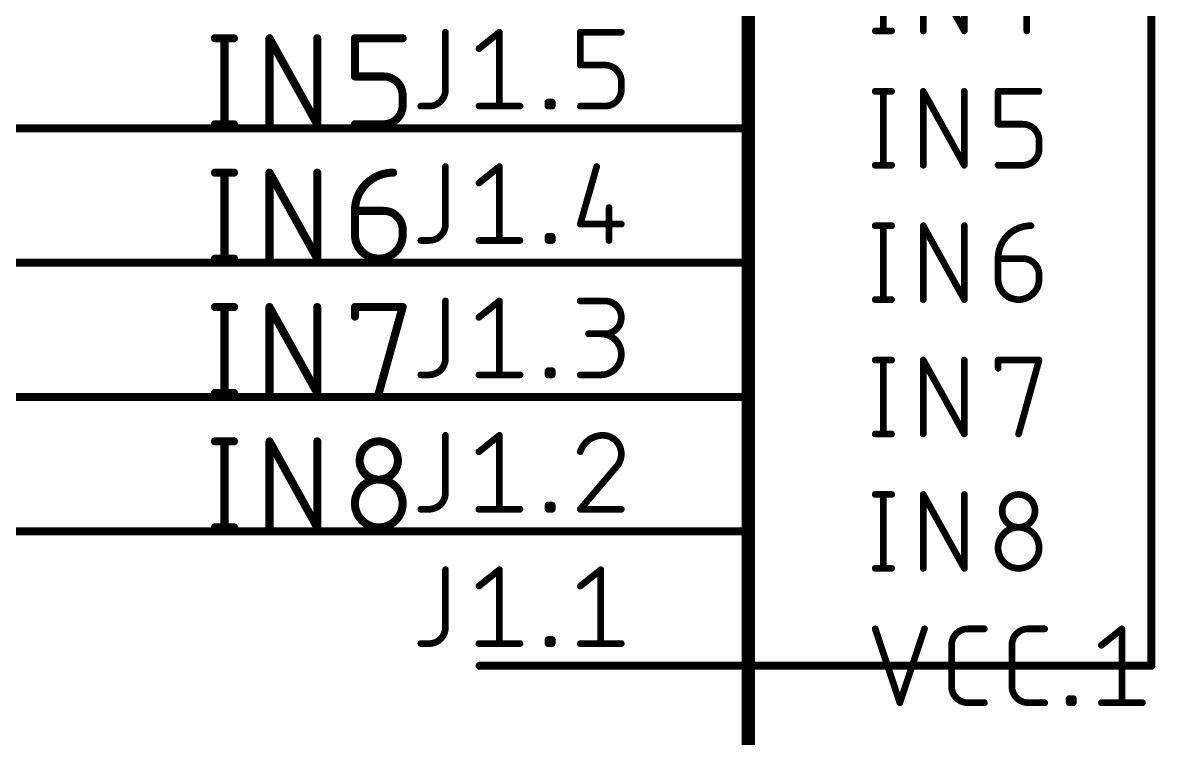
# Model space of a CAD drawing. Extents: x 0 to 389, y 0 to 264.
# Drawn here: x 338.07 to 359.49, y 159.92 to 173.45 of the extents above; entities that cross this region are included whole.
import ezdxf

# ---------------------------------------------------------------- set-up
doc = ezdxf.new("R2010")
doc.units = 0
for name, color, linetype in [('91', 122, 'CONTINUOUS'), ('94', 12, 'CONTINUOUS'), ('95', 251, 'CONTINUOUS')]:
    doc.layers.add(name, color=color, linetype=linetype)

msp = doc.modelspace()

# ---------------------------------------------------------------- linework, layer by layer
at = {"layer": '91', "const_width": 0.1524}
for points in [[(359.41, 161.29), (359.41, 223.52)], [(346.71, 171.45), (336.55, 171.45)], [(346.71, 168.91), (336.55, 168.91)], [(336.55, 166.37), (346.71, 166.37)], [(336.55, 163.83), (346.71, 163.83)], [(346.71, 161.29), (359.41, 161.29)]]:
    msp.add_lwpolyline(points, dxfattribs=at)
at = {"layer": '91', "const_width": 0.0762}
for points in [[(346.71, 171.4119, 1), (346.71, 171.4881)], [(346.71, 168.8719, 1), (346.71, 168.9481)], [(346.71, 166.3319, 1), (346.71, 166.4081)], [(346.71, 163.7919, 1), (346.71, 163.8681)], [(346.71, 161.3281, 1), (346.71, 161.2519)], [(359.3719, 161.29, 1), (359.4481, 161.29)], [(359.41, 161.2519, 1), (359.41, 161.3281)]]:
    msp.add_lwpolyline(points, format="xyb", dxfattribs=at)
at = {"layer": '94'}
for points, const_width in [([(351.79, 95.25), (351.79, 247.65)], 0.254), ([(346.71, 171.45), (351.79, 171.45)], 0.1524), ([(346.71, 168.91), (351.79, 168.91)], 0.1524), ([(346.71, 166.37), (351.79, 166.37)], 0.1524), ([(346.71, 163.83), (351.79, 163.83)], 0.1524), ([(346.71, 161.29), (351.79, 161.29)], 0.1524)]:
    msp.add_lwpolyline(points, dxfattribs=dict(at, const_width=const_width))
at = {"layer": '94', "const_width": 0.0762}
for points in [[(346.71, 171.4881, 1), (346.71, 171.4119)], [(351.79, 171.4119, 1), (351.79, 171.4881)], [(346.71, 168.9481, 1), (346.71, 168.8719)], [(351.79, 168.8719, 1), (351.79, 168.9481)], [(346.71, 166.4081, 1), (346.71, 166.3319)], [(351.79, 166.3319, 1), (351.79, 166.4081)], [(346.71, 163.8681, 1), (346.71, 163.7919)], [(351.79, 163.7919, 1), (351.79, 163.8681)], [(346.71, 161.3281, 1), (346.71, 161.2519)], [(351.79, 161.2519, 1), (351.79, 161.3281)]]:
    msp.add_lwpolyline(points, format="xyb", dxfattribs=at)
at = {"layer": '95'}
for points, const_width in [([(354.3455, 174.6885), (354.3455, 173.2915)], 0.127), ([(355.0982, 173.2915), (355.0982, 174.6885)], 0.127), ([(355.0982, 174.6885), (355.8743, 173.2915)], 0.127), ([(355.8743, 173.2915), (355.8743, 174.6885)], 0.127), ([(357.0559, 173.9124), (357.0559, 173.2915)], 0.127), ([(346.0644, 173.2661), (346.0644, 172.1795)], 0.127), ([(346.6972, 172.9557), (347.0853, 173.2661)], 0.127), ([(347.0853, 173.2661), (347.0853, 171.8691)], 0.127), ([(348.6136, 172.6452), (348.6136, 173.2661)], 0.127), ([(348.6136, 173.2661), (349.3897, 173.2661)], 0.127), ([(354.1903, 173.2915), (354.5007, 173.2915)], 0.127), ([(341.7062, 173.1518), (342.0674, 173.1518)], 0.1524), ([(341.8868, 173.1518), (341.8868, 171.5262)], 0.1524), ([(342.7379, 171.5262), (342.7379, 173.1518)], 0.1524), ([(342.7379, 173.1518), (343.641, 171.5262)], 0.1524), ([(343.641, 171.5262), (343.641, 173.1518)], 0.1524), ([(344.3531, 172.4293), (344.3531, 173.1518)], 0.1524), ([(344.3531, 173.1518), (345.2562, 173.1518)], 0.1524), ([(349.0793, 172.6452), (348.6136, 172.6452)], 0.127), ([(344.895, 172.4293), (344.3531, 172.4293)], 0.1524), ([(349.3897, 172.1795), (349.3897, 172.3348)], 0.127), ([(354.1903, 172.1485), (354.5007, 172.1485)], 0.127), ([(354.3455, 172.1485), (354.3455, 170.7515)], 0.127), ([(355.0982, 170.7515), (355.0982, 172.1485)], 0.127), ([(355.0982, 172.1485), (355.8743, 170.7515)], 0.127), ([(355.8743, 170.7515), (355.8743, 172.1485)], 0.127), ([(356.5127, 171.5276), (356.5127, 172.1485)], 0.127), ([(356.5127, 172.1485), (357.2888, 172.1485)], 0.127), ([(345.2562, 171.8874), (345.2562, 172.0681)], 0.1524), ([(348.0046, 171.8691), (348.0046, 171.9467)], 0.127), ([(348.0046, 171.9467), (348.0823, 171.9467)], 0.127), ([(348.0823, 171.9467), (348.0823, 171.8691)], 0.127), ([(345.754, 171.8691), (345.5988, 171.8691)], 0.127), ([(346.6972, 171.8691), (347.4733, 171.8691)], 0.127), ([(348.0823, 171.8691), (348.0046, 171.8691)], 0.127), ([(348.6136, 171.8691), (349.0793, 171.8691)], 0.127), ([(341.7062, 171.5262), (342.0674, 171.5262)], 0.1524), ([(344.3531, 171.5262), (344.895, 171.5262)], 0.1524), ([(356.9783, 171.5276), (356.5127, 171.5276)], 0.127), ([(357.2888, 171.0619), (357.2888, 171.2172)], 0.127), ([(341.7062, 170.6118), (342.0674, 170.6118)], 0.1524), ([(341.8868, 170.6118), (341.8868, 168.9862)], 0.1524), ([(342.7379, 168.9862), (342.7379, 170.6118)], 0.1524), ([(342.7379, 170.6118), (343.641, 168.9862)], 0.1524), ([(343.641, 168.9862), (343.641, 170.6118)], 0.1524), ([(346.0644, 170.7261), (346.0644, 169.6395)], 0.127), ([(346.6972, 170.4157), (347.0853, 170.7261)], 0.127), ([(347.0853, 170.7261), (347.0853, 169.3291)], 0.127), ([(348.924, 170.7261), (348.6136, 169.6395)], 0.127), ([(354.1903, 170.7515), (354.5007, 170.7515)], 0.127), ([(356.5127, 170.7515), (356.9783, 170.7515)], 0.127), ([(344.3531, 169.8893), (344.895, 169.8893)], 0.1524), ([(344.3531, 169.4378), (344.3531, 169.8893)], 0.1524), ([(349.1569, 169.95), (349.1569, 169.3291)], 0.127), ([(348.6136, 169.6395), (349.3897, 169.6395)], 0.127), ([(354.1903, 169.6085), (354.5007, 169.6085)], 0.127), ([(354.3455, 169.6085), (354.3455, 168.2115)], 0.127), ([(355.0982, 168.2115), (355.0982, 169.6085)], 0.127), ([(355.0982, 169.6085), (355.8743, 168.2115)], 0.127), ([(355.8743, 168.2115), (355.8743, 169.6085)], 0.127), ([(345.2562, 169.5281), (345.2562, 169.4378)], 0.1524), ([(348.0046, 169.3291), (348.0046, 169.4067)], 0.127), ([(348.0046, 169.4067), (348.0823, 169.4067)], 0.127), ([(348.0823, 169.4067), (348.0823, 169.3291)], 0.127), ([(345.754, 169.3291), (345.5988, 169.3291)], 0.127), ([(346.6972, 169.3291), (347.4733, 169.3291)], 0.127), ([(348.0823, 169.3291), (348.0046, 169.3291)], 0.127), ([(341.7062, 168.9862), (342.0674, 168.9862)], 0.1524), ([(356.5127, 168.9876), (356.9783, 168.9876)], 0.127), ([(356.5127, 168.5996), (356.5127, 168.9876)], 0.127), ([(357.2888, 168.6772), (357.2888, 168.5996)], 0.127), ([(341.7062, 168.0718), (342.0674, 168.0718)], 0.1524), ([(341.8868, 168.0718), (341.8868, 166.4462)], 0.1524), ([(342.7379, 166.4462), (342.7379, 168.0718)], 0.1524), ([(342.7379, 168.0718), (343.641, 166.4462)], 0.1524), ([(343.641, 166.4462), (343.641, 168.0718)], 0.1524), ([(344.3531, 167.8912), (344.3531, 168.0718)], 0.1524), ([(344.3531, 168.0718), (345.2562, 168.0718)], 0.1524), ([(345.2562, 168.0718), (344.8047, 166.4462)], 0.1524), ([(346.0644, 168.1861), (346.0644, 167.0995)], 0.127), ([(346.6972, 167.8757), (347.0853, 168.1861)], 0.127), ([(347.0853, 168.1861), (347.0853, 166.7891)], 0.127), ([(348.6136, 168.1861), (349.0793, 168.1861)], 0.127), ([(354.1903, 168.2115), (354.5007, 168.2115)], 0.127), ([(349.0793, 167.5652), (348.7688, 167.5652)], 0.127), ([(354.1903, 167.0685), (354.5007, 167.0685)], 0.127), ([(354.3455, 167.0685), (354.3455, 165.6715)], 0.127), ([(355.0982, 165.6715), (355.0982, 167.0685)], 0.127), ([(355.0982, 167.0685), (355.8743, 165.6715)], 0.127), ([(355.8743, 165.6715), (355.8743, 167.0685)], 0.127), ([(356.5127, 166.9133), (356.5127, 167.0685)], 0.127), ([(356.5127, 167.0685), (357.2888, 167.0685)], 0.127), ([(357.2888, 167.0685), (356.9007, 165.6715)], 0.127), ([(345.754, 166.7891), (345.5988, 166.7891)], 0.127), ([(346.6972, 166.7891), (347.4733, 166.7891)], 0.127), ([(348.0046, 166.7891), (348.0046, 166.8667)], 0.127), ([(348.0046, 166.8667), (348.0823, 166.8667)], 0.127), ([(348.0823, 166.7891), (348.0046, 166.7891)], 0.127), ([(348.0823, 166.8667), (348.0823, 166.7891)], 0.127), ([(348.6136, 166.7891), (349.0016, 166.7891)], 0.127), ([(341.7062, 166.4462), (342.0674, 166.4462)], 0.1524), ([(341.7062, 165.5318), (342.0674, 165.5318)], 0.1524), ([(341.8868, 165.5318), (341.8868, 163.9062)], 0.1524), ([(342.7379, 163.9062), (342.7379, 165.5318)], 0.1524), ([(342.7379, 165.5318), (343.641, 163.9062)], 0.1524), ([(343.641, 163.9062), (343.641, 165.5318)], 0.1524), ([(346.0644, 165.6461), (346.0644, 164.5595)], 0.127), ([(346.6972, 165.3357), (347.0853, 165.6461)], 0.127), ([(347.0853, 165.6461), (347.0853, 164.2491)], 0.127), ([(354.1903, 165.6715), (354.5007, 165.6715)], 0.127), ([(349.2733, 165.0252), (348.6136, 164.2491)], 0.127), ([(354.1903, 164.5285), (354.5007, 164.5285)], 0.127), ([(354.3455, 164.5285), (354.3455, 163.1315)], 0.127), ([(355.0982, 163.1315), (355.0982, 164.5285)], 0.127), ([(355.0982, 164.5285), (355.8743, 163.1315)], 0.127), ([(355.8743, 163.1315), (355.8743, 164.5285)], 0.127), ([(345.754, 164.2491), (345.5988, 164.2491)], 0.127), ([(346.6972, 164.2491), (347.4733, 164.2491)], 0.127), ([(348.0046, 164.2491), (348.0046, 164.3267)], 0.127), ([(348.0046, 164.3267), (348.0823, 164.3267)], 0.127), ([(348.0823, 164.2491), (348.0046, 164.2491)], 0.127), ([(348.0823, 164.3267), (348.0823, 164.2491)], 0.127), ([(348.6136, 164.2491), (349.3897, 164.2491)], 0.127), ([(341.7062, 163.9062), (342.0674, 163.9062)], 0.1524), ([(354.1903, 163.1315), (354.5007, 163.1315)], 0.127), ([(346.0644, 163.1061), (346.0644, 162.0195)], 0.127), ([(346.6972, 162.7957), (347.0853, 163.1061)], 0.127), ([(347.0853, 163.1061), (347.0853, 161.7091)], 0.127), ([(348.6136, 162.7957), (349.0016, 163.1061)], 0.127), ([(349.0016, 163.1061), (349.0016, 161.7091)], 0.127), ([(354.1903, 161.9885), (354.656, 160.5915)], 0.127), ([(354.656, 160.5915), (355.1216, 161.9885)], 0.127), ([(355.9432, 161.9885), (356.2536, 161.9885)], 0.127), ([(357.0839, 161.9885), (357.3944, 161.9885)], 0.127), ([(358.4657, 161.6781), (358.8538, 161.9885)], 0.127), ([(358.8538, 161.9885), (358.8538, 160.5915)], 0.127), ([(345.754, 161.7091), (345.5988, 161.7091)], 0.127), ([(346.6972, 161.7091), (347.4733, 161.7091)], 0.127), ([(348.0046, 161.7091), (348.0046, 161.7867)], 0.127), ([(348.0046, 161.7867), (348.0823, 161.7867)], 0.127), ([(348.0823, 161.7091), (348.0046, 161.7091)], 0.127), ([(348.0823, 161.7867), (348.0823, 161.7091)], 0.127), ([(348.6136, 161.7091), (349.3897, 161.7091)], 0.127), ([(355.6328, 160.9019), (355.6328, 161.6781)], 0.127), ([(356.7735, 160.9019), (356.7735, 161.6781)], 0.127), ([(356.2536, 160.5915), (355.9432, 160.5915)], 0.127), ([(357.3944, 160.5915), (357.0839, 160.5915)], 0.127), ([(357.8568, 160.5915), (357.8568, 160.6691)], 0.127), ([(357.8568, 160.6691), (357.9344, 160.6691)], 0.127), ([(357.9344, 160.5915), (357.8568, 160.5915)], 0.127), ([(357.9344, 160.6691), (357.9344, 160.5915)], 0.127), ([(358.4657, 160.5915), (359.2418, 160.5915)], 0.127)]:
    msp.add_lwpolyline(points, dxfattribs=dict(at, const_width=const_width))
for points, const_width in [([(346.0962, 173.2661, 1), (346.0327, 173.2661)], 0.0635), ([(347.117, 173.2661, 1), (347.0535, 173.2661)], 0.0635), ([(347.1051, 173.2413, 1), (347.0654, 173.2909)], 0.0635), ([(348.6453, 173.2661, 1), (348.5818, 173.2661)], 0.0635), ([(348.6136, 173.2978, 1), (348.6136, 173.2344)], 0.0635), ([(349.3897, 173.2344, 1), (349.3897, 173.2978)], 0.0635), ([(354.1903, 173.3233, 1), (354.1903, 173.2598)], 0.0635), ([(354.3138, 173.2915, 1), (354.3773, 173.2915)], 0.0635), ([(354.5007, 173.2598, 1), (354.5007, 173.3233)], 0.0635), ([(355.0664, 173.2915, 1), (355.1299, 173.2915)], 0.0635), ([(355.8425, 173.2915, 1), (355.906, 173.2915)], 0.0635), ([(355.8465, 173.2761, 1), (355.902, 173.3069)], 0.0635), ([(357.0242, 173.2915, 1), (357.0877, 173.2915)], 0.0635), ([(341.7062, 173.1899, 1), (341.7062, 173.1137)], 0.0762), ([(341.9249, 173.1518, 1), (341.8487, 173.1518)], 0.0762), ([(342.0674, 173.1137, 1), (342.0674, 173.1899)], 0.0762), ([(342.776, 173.1518, 1), (342.6998, 173.1518)], 0.0762), ([(342.7712, 173.1703, 1), (342.7046, 173.1333)], 0.0762), ([(343.6791, 173.1518, 1), (343.6029, 173.1518)], 0.0762), ([(344.3912, 173.1518, 1), (344.315, 173.1518)], 0.0762), ([(344.3531, 173.1899, 1), (344.3531, 173.1137)], 0.0762), ([(345.2562, 173.1137, 1), (345.2562, 173.1899)], 0.0762), ([(346.6774, 172.9804, 1), (346.717, 172.9309)], 0.0635), ([(348.6136, 172.677, 1), (348.6136, 172.6135)], 0.0635), ([(348.5818, 172.6452, 1), (348.6453, 172.6452)], 0.0635), ([(349.3897, 172.3348, 0.4142), (349.0793, 172.6452)], 0.127), ([(349.0793, 172.677, 1), (349.0793, 172.6135)], 0.0635), ([(349.0793, 172.6135, 1), (349.0793, 172.677)], 0.0635), ([(344.3531, 172.4674, 1), (344.3531, 172.3912)], 0.0762), ([(344.315, 172.4293, 1), (344.3912, 172.4293)], 0.0762), ([(345.2562, 172.0681, 0.4142), (344.895, 172.4293)], 0.1524), ([(344.895, 172.4674, 1), (344.895, 172.3912)], 0.0762), ([(344.895, 172.3912, 1), (344.895, 172.4674)], 0.0762), ([(349.4214, 172.3348, 1), (349.358, 172.3348)], 0.0635), ([(345.754, 171.8691, 0.4142), (346.0644, 172.1795)], 0.127), ([(346.0962, 172.1795, 1), (346.0327, 172.1795)], 0.0635), ([(346.0327, 172.1795, 1), (346.0962, 172.1795)], 0.0635), ([(349.0793, 171.8691, 0.4142), (349.3897, 172.1795)], 0.127), ([(349.358, 172.3348, 1), (349.4214, 172.3348)], 0.0635), ([(349.4214, 172.1795, 1), (349.358, 172.1795)], 0.0635), ([(349.358, 172.1795, 1), (349.4214, 172.1795)], 0.0635), ([(354.1903, 172.1803, 1), (354.1903, 172.1168)], 0.0635), ([(354.3773, 172.1485, 1), (354.3138, 172.1485)], 0.0635), ([(354.5007, 172.1168, 1), (354.5007, 172.1803)], 0.0635), ([(355.1299, 172.1485, 1), (355.0664, 172.1485)], 0.0635), ([(355.1259, 172.1639, 1), (355.0704, 172.1331)], 0.0635), ([(355.906, 172.1485, 1), (355.8425, 172.1485)], 0.0635), ([(356.5444, 172.1485, 1), (356.4809, 172.1485)], 0.0635), ([(356.5127, 172.1803, 1), (356.5127, 172.1168)], 0.0635), ([(357.2888, 172.1168, 1), (357.2888, 172.1803)], 0.0635), ([(344.895, 171.5262, 0.4142), (345.2562, 171.8874)], 0.1524), ([(345.2943, 172.0681, 1), (345.2181, 172.0681)], 0.0762), ([(345.2181, 172.0681, 1), (345.2943, 172.0681)], 0.0762), ([(345.2943, 171.8874, 1), (345.2181, 171.8874)], 0.0762), ([(348.0364, 171.9467, 1), (347.9729, 171.9467)], 0.0635), ([(348.0046, 171.9785, 1), (348.0046, 171.915)], 0.0635), ([(348.114, 171.9467, 1), (348.0505, 171.9467)], 0.0635), ([(348.0823, 171.915, 1), (348.0823, 171.9785)], 0.0635), ([(345.2181, 171.8874, 1), (345.2943, 171.8874)], 0.0762), ([(345.5988, 171.9008, 1), (345.5988, 171.8374)], 0.0635), ([(345.754, 171.9008, 1), (345.754, 171.8374)], 0.0635), ([(345.754, 171.8374, 1), (345.754, 171.9008)], 0.0635), ([(346.6972, 171.9008, 1), (346.6972, 171.8374)], 0.0635), ([(347.0535, 171.8691, 1), (347.117, 171.8691)], 0.0635), ([(347.4733, 171.8374, 1), (347.4733, 171.9008)], 0.0635), ([(348.0046, 171.9008, 1), (348.0046, 171.8374)], 0.0635), ([(347.9729, 171.8691, 1), (348.0364, 171.8691)], 0.0635), ([(348.0505, 171.8691, 1), (348.114, 171.8691)], 0.0635), ([(348.0823, 171.8374, 1), (348.0823, 171.9008)], 0.0635), ([(348.6136, 171.9008, 1), (348.6136, 171.8374)], 0.0635), ([(349.0793, 171.9008, 1), (349.0793, 171.8374)], 0.0635), ([(349.0793, 171.8374, 1), (349.0793, 171.9008)], 0.0635), ([(341.7062, 171.5643, 1), (341.7062, 171.4881)], 0.0762), ([(341.8487, 171.5262, 1), (341.9249, 171.5262)], 0.0762), ([(342.0674, 171.4881, 1), (342.0674, 171.5643)], 0.0762), ([(342.6998, 171.5262, 1), (342.776, 171.5262)], 0.0762), ([(343.6029, 171.5262, 1), (343.6791, 171.5262)], 0.0762), ([(343.6077, 171.5077, 1), (343.6743, 171.5447)], 0.0762), ([(344.3531, 171.5643, 1), (344.3531, 171.4881)], 0.0762), ([(344.895, 171.5643, 1), (344.895, 171.4881)], 0.0762), ([(344.895, 171.4881, 1), (344.895, 171.5643)], 0.0762), ([(356.5127, 171.5594, 1), (356.5127, 171.4959)], 0.0635), ([(356.4809, 171.5276, 1), (356.5444, 171.5276)], 0.0635), ([(357.2888, 171.2172, 0.4142), (356.9783, 171.5276)], 0.127), ([(356.9783, 171.5594, 1), (356.9783, 171.4959)], 0.0635), ([(356.9783, 171.4959, 1), (356.9783, 171.5594)], 0.0635), ([(356.9783, 170.7515, 0.4142), (357.2888, 171.0619)], 0.127), ([(357.3205, 171.2172, 1), (357.257, 171.2172)], 0.0635), ([(357.257, 171.2172, 1), (357.3205, 171.2172)], 0.0635), ([(357.3205, 171.0619, 1), (357.257, 171.0619)], 0.0635), ([(357.257, 171.0619, 1), (357.3205, 171.0619)], 0.0635), ([(341.7062, 170.6499, 1), (341.7062, 170.5737)], 0.0762), ([(341.9249, 170.6118, 1), (341.8487, 170.6118)], 0.0762), ([(342.0674, 170.5737, 1), (342.0674, 170.6499)], 0.0762), ([(342.776, 170.6118, 1), (342.6998, 170.6118)], 0.0762), ([(342.7712, 170.6303, 1), (342.7046, 170.5933)], 0.0762), ([(343.6791, 170.6118, 1), (343.6029, 170.6118)], 0.0762), ([(345.0756, 170.6118, 0.4142), (344.3531, 169.8893)], 0.1524), ([(345.0756, 170.5737, 1), (345.0756, 170.6499)], 0.0762), ([(346.0962, 170.7261, 1), (346.0327, 170.7261)], 0.0635), ([(347.117, 170.7261, 1), (347.0535, 170.7261)], 0.0635), ([(347.1051, 170.7013, 1), (347.0654, 170.7509)], 0.0635), ([(348.9546, 170.7174, 1), (348.8935, 170.7348)], 0.0635), ([(354.1903, 170.7833, 1), (354.1903, 170.7198)], 0.0635), ([(354.3138, 170.7515, 1), (354.3773, 170.7515)], 0.0635), ([(354.5007, 170.7198, 1), (354.5007, 170.7833)], 0.0635), ([(355.0664, 170.7515, 1), (355.1299, 170.7515)], 0.0635), ([(355.8425, 170.7515, 1), (355.906, 170.7515)], 0.0635), ([(355.8465, 170.7361, 1), (355.902, 170.7669)], 0.0635), ([(356.5127, 170.7833, 1), (356.5127, 170.7198)], 0.0635), ([(356.9783, 170.7833, 1), (356.9783, 170.7198)], 0.0635), ([(356.9783, 170.7198, 1), (356.9783, 170.7833)], 0.0635), ([(346.6774, 170.4404, 1), (346.717, 170.3909)], 0.0635), ([(344.3531, 169.9274, 1), (344.3531, 169.8512)], 0.0762), ([(344.3912, 169.8893, 1), (344.315, 169.8893)], 0.0762), ([(344.315, 169.8893, 1), (344.3912, 169.8893)], 0.0762), ([(345.2562, 169.5281, 0.4142), (344.895, 169.8893)], 0.1524), ([(344.895, 169.9274, 1), (344.895, 169.8512)], 0.0762), ([(344.895, 169.8512, 1), (344.895, 169.9274)], 0.0762), ([(349.1886, 169.95, 1), (349.1251, 169.95)], 0.0635), ([(345.754, 169.3291, 0.4142), (346.0644, 169.6395)], 0.127), ([(346.0962, 169.6395, 1), (346.0327, 169.6395)], 0.0635), ([(346.0327, 169.6395, 1), (346.0962, 169.6395)], 0.0635), ([(348.6136, 169.6713, 1), (348.6136, 169.6078)], 0.0635), ([(348.5831, 169.6483, 1), (348.6441, 169.6308)], 0.0635), ([(349.3897, 169.6078, 1), (349.3897, 169.6713)], 0.0635), ([(354.1903, 169.6403, 1), (354.1903, 169.5768)], 0.0635), ([(354.3773, 169.6085, 1), (354.3138, 169.6085)], 0.0635), ([(354.5007, 169.5768, 1), (354.5007, 169.6403)], 0.0635), ([(355.1299, 169.6085, 1), (355.0664, 169.6085)], 0.0635), ([(355.1259, 169.6239, 1), (355.0704, 169.5931)], 0.0635), ([(355.906, 169.6085, 1), (355.8425, 169.6085)], 0.0635), ([(357.1335, 169.6085, 0.4142), (356.5127, 168.9876)], 0.127), ([(357.1335, 169.5768, 1), (357.1335, 169.6402)], 0.0635), ([(344.3531, 169.4378, 1), (345.2562, 169.4378)], 0.1524), ([(344.3912, 169.4378, 1), (344.315, 169.4378)], 0.0762), ([(344.315, 169.4378, 1), (344.3912, 169.4378)], 0.0762), ([(345.2943, 169.5281, 1), (345.2181, 169.5281)], 0.0762), ([(345.2181, 169.5281, 1), (345.2943, 169.5281)], 0.0762), ([(345.2943, 169.4378, 1), (345.2181, 169.4378)], 0.0762), ([(345.2181, 169.4378, 1), (345.2943, 169.4378)], 0.0762), ([(348.0364, 169.4067, 1), (347.9729, 169.4067)], 0.0635), ([(348.0046, 169.4385, 1), (348.0046, 169.375)], 0.0635), ([(348.114, 169.4067, 1), (348.0505, 169.4067)], 0.0635), ([(348.0823, 169.375, 1), (348.0823, 169.4385)], 0.0635), ([(345.5988, 169.3608, 1), (345.5988, 169.2974)], 0.0635), ([(345.754, 169.3608, 1), (345.754, 169.2974)], 0.0635), ([(345.754, 169.2974, 1), (345.754, 169.3608)], 0.0635), ([(346.6972, 169.3608, 1), (346.6972, 169.2974)], 0.0635), ([(347.0535, 169.3291, 1), (347.117, 169.3291)], 0.0635), ([(347.4733, 169.2974, 1), (347.4733, 169.3608)], 0.0635), ([(348.0046, 169.3608, 1), (348.0046, 169.2974)], 0.0635), ([(347.9729, 169.3291, 1), (348.0364, 169.3291)], 0.0635), ([(348.0505, 169.3291, 1), (348.114, 169.3291)], 0.0635), ([(348.0823, 169.2974, 1), (348.0823, 169.3608)], 0.0635), ([(349.1251, 169.3291, 1), (349.1886, 169.3291)], 0.0635), ([(341.7062, 169.0243, 1), (341.7062, 168.9481)], 0.0762), ([(341.8487, 168.9862, 1), (341.9249, 168.9862)], 0.0762), ([(342.0674, 168.9481, 1), (342.0674, 169.0243)], 0.0762), ([(342.6998, 168.9862, 1), (342.776, 168.9862)], 0.0762), ([(343.6029, 168.9862, 1), (343.6791, 168.9862)], 0.0762), ([(343.6077, 168.9677, 1), (343.6743, 169.0047)], 0.0762), ([(356.5127, 169.0194, 1), (356.5127, 168.9559)], 0.0635), ([(356.5444, 168.9876, 1), (356.4809, 168.9876)], 0.0635), ([(356.4809, 168.9876, 1), (356.5444, 168.9876)], 0.0635), ([(357.2888, 168.6772, 0.4142), (356.9783, 168.9876)], 0.127), ([(356.9783, 169.0194, 1), (356.9783, 168.9559)], 0.0635), ([(356.9783, 168.9559, 1), (356.9783, 169.0194)], 0.0635), ([(356.5127, 168.5996, 1), (357.2888, 168.5996)], 0.127), ([(356.5444, 168.5996, 1), (356.4809, 168.5996)], 0.0635), ([(356.4809, 168.5996, 1), (356.5444, 168.5996)], 0.0635), ([(357.3205, 168.6772, 1), (357.257, 168.6772)], 0.0635), ([(357.257, 168.6772, 1), (357.3205, 168.6772)], 0.0635), ([(357.3205, 168.5996, 1), (357.257, 168.5996)], 0.0635), ([(357.257, 168.5996, 1), (357.3205, 168.5996)], 0.0635), ([(341.7062, 168.1099, 1), (341.7062, 168.0337)], 0.0762), ([(341.9249, 168.0718, 1), (341.8487, 168.0718)], 0.0762), ([(342.0674, 168.0337, 1), (342.0674, 168.1099)], 0.0762), ([(342.776, 168.0718, 1), (342.6998, 168.0718)], 0.0762), ([(342.7712, 168.0903, 1), (342.7046, 168.0533)], 0.0762), ([(343.6791, 168.0718, 1), (343.6029, 168.0718)], 0.0762), ([(344.3912, 168.0718, 1), (344.315, 168.0718)], 0.0762), ([(344.3531, 168.1099, 1), (344.3531, 168.0337)], 0.0762), ([(345.2929, 168.0616, 1), (345.2195, 168.082)], 0.0762), ([(345.2562, 168.0337, 1), (345.2562, 168.1099)], 0.0762), ([(346.0962, 168.1861, 1), (346.0327, 168.1861)], 0.0635), ([(347.117, 168.1861, 1), (347.0535, 168.1861)], 0.0635), ([(347.1051, 168.1613, 1), (347.0654, 168.2109)], 0.0635), ([(348.6136, 168.2178, 1), (348.6136, 168.1544)], 0.0635), ([(349.0793, 167.5652, 1), (349.0793, 168.1861)], 0.127), ([(349.0793, 168.2178, 1), (349.0793, 168.1544)], 0.0635), ([(349.0793, 168.1544, 1), (349.0793, 168.2178)], 0.0635), ([(354.1903, 168.2432, 1), (354.1903, 168.1798)], 0.0635), ([(354.3138, 168.2115, 1), (354.3773, 168.2115)], 0.0635), ([(354.5007, 168.1798, 1), (354.5007, 168.2432)], 0.0635), ([(355.0664, 168.2115, 1), (355.1299, 168.2115)], 0.0635), ([(355.8425, 168.2115, 1), (355.906, 168.2115)], 0.0635), ([(355.8465, 168.1961, 1), (355.902, 168.2269)], 0.0635), ([(344.315, 167.8912, 1), (344.3912, 167.8912)], 0.0762), ([(346.6774, 167.9004, 1), (346.717, 167.8509)], 0.0635), ([(348.7688, 167.597, 1), (348.7688, 167.5335)], 0.0635), ([(349.0016, 166.7891, 1), (349.0016, 167.5652)], 0.127), ([(349.0016, 167.597, 1), (349.0016, 167.5335)], 0.0635), ([(349.0793, 167.597, 1), (349.0793, 167.5335)], 0.0635), ([(349.0793, 167.5335, 1), (349.0793, 167.597)], 0.0635), ([(345.754, 166.7891, 0.4142), (346.0644, 167.0995)], 0.127), ([(346.0962, 167.0995, 1), (346.0327, 167.0995)], 0.0635), ([(346.0327, 167.0995, 1), (346.0962, 167.0995)], 0.0635), ([(354.1903, 167.1002, 1), (354.1903, 167.0368)], 0.0635), ([(354.3773, 167.0685, 1), (354.3138, 167.0685)], 0.0635), ([(354.5007, 167.0368, 1), (354.5007, 167.1002)], 0.0635), ([(355.1299, 167.0685, 1), (355.0664, 167.0685)], 0.0635), ([(355.1259, 167.0839, 1), (355.0704, 167.0531)], 0.0635), ([(355.906, 167.0685, 1), (355.8425, 167.0685)], 0.0635), ([(356.5444, 167.0685, 1), (356.4809, 167.0685)], 0.0635), ([(356.5127, 167.1002, 1), (356.5127, 167.0368)], 0.0635), ([(357.3194, 167.06, 1), (357.2582, 167.077)], 0.0635), ([(357.2888, 167.0368, 1), (357.2888, 167.1002)], 0.0635), ([(345.5988, 166.8209, 1), (345.5988, 166.7574)], 0.0635), ([(345.754, 166.8209, 1), (345.754, 166.7574)], 0.0635), ([(345.754, 166.7574, 1), (345.754, 166.8209)], 0.0635), ([(346.6972, 166.8209, 1), (346.6972, 166.7574)], 0.0635), ([(347.4733, 166.7574, 1), (347.4733, 166.8209)], 0.0635), ([(348.0046, 166.8985, 1), (348.0046, 166.835)], 0.0635), ([(348.0364, 166.8667, 1), (347.9729, 166.8667)], 0.0635), ([(348.0046, 166.8209, 1), (348.0046, 166.7574)], 0.0635), ([(348.114, 166.8667, 1), (348.0505, 166.8667)], 0.0635), ([(348.0823, 166.835, 1), (348.0823, 166.8985)], 0.0635), ([(348.0823, 166.7574, 1), (348.0823, 166.8209)], 0.0635), ([(348.6136, 166.8209, 1), (348.6136, 166.7574)], 0.0635), ([(349.0016, 166.8209, 1), (349.0016, 166.7574)], 0.0635), ([(349.0016, 166.7574, 1), (349.0016, 166.8209)], 0.0635), ([(356.4809, 166.9133, 1), (356.5444, 166.9133)], 0.0635), ([(347.0535, 166.7891, 1), (347.117, 166.7891)], 0.0635), ([(347.9729, 166.7891, 1), (348.0364, 166.7891)], 0.0635), ([(348.0505, 166.7891, 1), (348.114, 166.7891)], 0.0635), ([(341.7062, 166.4843, 1), (341.7062, 166.4081)], 0.0762), ([(341.8487, 166.4462, 1), (341.9249, 166.4462)], 0.0762), ([(342.0674, 166.4081, 1), (342.0674, 166.4843)], 0.0762), ([(342.6998, 166.4462, 1), (342.776, 166.4462)], 0.0762), ([(343.6029, 166.4462, 1), (343.6791, 166.4462)], 0.0762), ([(343.6077, 166.4277, 1), (343.6743, 166.4647)], 0.0762), ([(344.7679, 166.4564, 1), (344.8414, 166.436)], 0.0762), ([(341.7062, 165.5699, 1), (341.7062, 165.4937)], 0.0762), ([(341.9249, 165.5318, 1), (341.8487, 165.5318)], 0.0762), ([(342.0674, 165.4937, 1), (342.0674, 165.5699)], 0.0762), ([(342.776, 165.5318, 1), (342.6998, 165.5318)], 0.0762), ([(342.7712, 165.5503, 1), (342.7046, 165.5133)], 0.0762), ([(343.6791, 165.5318, 1), (343.6029, 165.5318)], 0.0762), ([(345.1659, 165.1706, 1), (344.4434, 165.1706)], 0.1524), ([(346.0962, 165.6461, 1), (346.0327, 165.6461)], 0.0635), ([(347.117, 165.6461, 1), (347.0535, 165.6461)], 0.0635), ([(347.1051, 165.6213, 1), (347.0654, 165.6709)], 0.0635), ([(349.0405, 165.6461, 0.3252), (348.6136, 165.3357)], 0.127), ([(349.3897, 165.2969, 0.4142), (349.0405, 165.6461)], 0.127), ([(349.0405, 165.6779, 1), (349.0405, 165.6144)], 0.0635), ([(349.0405, 165.6144, 1), (349.0404, 165.6778)], 0.0635), ([(354.1903, 165.7032, 1), (354.1903, 165.6398)], 0.0635), ([(354.3138, 165.6715, 1), (354.3773, 165.6715)], 0.0635), ([(354.5007, 165.6398, 1), (354.5007, 165.7032)], 0.0635), ([(355.0664, 165.6715, 1), (355.1299, 165.6715)], 0.0635), ([(355.8425, 165.6715, 1), (355.906, 165.6715)], 0.0635), ([(355.8465, 165.6561, 1), (355.902, 165.6869)], 0.0635), ([(356.8701, 165.68, 1), (356.9313, 165.663)], 0.0635), ([(346.6774, 165.3604, 1), (346.717, 165.3109)], 0.0635), ([(348.5834, 165.3454, 1), (348.6438, 165.3259)], 0.0635), ([(349.2733, 165.0252, 0.2053), (349.3897, 165.2969)], 0.127), ([(349.4214, 165.2968, 1), (349.358, 165.2969)], 0.0635), ([(349.358, 165.2969, 1), (349.4214, 165.2969)], 0.0635), ([(344.4434, 165.1706, 1), (345.1659, 165.1706)], 0.1524), ([(344.4815, 165.1706, 1), (344.4053, 165.1706)], 0.0762), ([(344.4053, 165.1706, 1), (344.4815, 165.1706)], 0.0762), ([(345.204, 165.1706, 1), (345.1278, 165.1706)], 0.0762), ([(345.1278, 165.1706, 1), (345.204, 165.1706)], 0.0762), ([(349.2514, 165.0482, 1), (349.2952, 165.0022)], 0.0635), ([(349.2975, 165.0046, 1), (349.2491, 165.0458)], 0.0635), ([(345.2562, 164.3578, 1), (344.3531, 164.3578)], 0.1524), ([(345.754, 164.2491, 0.4142), (346.0644, 164.5595)], 0.127), ([(346.0962, 164.5595, 1), (346.0327, 164.5595)], 0.0635), ([(346.0327, 164.5595, 1), (346.0962, 164.5595)], 0.0635), ([(354.1903, 164.5602, 1), (354.1903, 164.4968)], 0.0635), ([(354.3773, 164.5285, 1), (354.3138, 164.5285)], 0.0635), ([(354.5007, 164.4968, 1), (354.5007, 164.5602)], 0.0635), ([(355.1299, 164.5285, 1), (355.0664, 164.5285)], 0.0635), ([(355.1259, 164.5439, 1), (355.0704, 164.5131)], 0.0635), ([(355.906, 164.5285, 1), (355.8425, 164.5285)], 0.0635), ([(357.2112, 164.2181, 1), (356.5903, 164.2181)], 0.127), ([(344.3531, 164.3578, 1), (345.2562, 164.3578)], 0.1524), ([(344.3912, 164.3578, 1), (344.315, 164.3578)], 0.0762), ([(344.315, 164.3578, 1), (344.3912, 164.3578)], 0.0762), ([(345.2943, 164.3578, 1), (345.2181, 164.3578)], 0.0762), ([(345.2181, 164.3578, 1), (345.2943, 164.3578)], 0.0762), ([(345.5988, 164.2808, 1), (345.5988, 164.2174)], 0.0635), ([(345.754, 164.2808, 1), (345.754, 164.2174)], 0.0635), ([(345.754, 164.2174, 1), (345.754, 164.2808)], 0.0635), ([(346.6972, 164.2808, 1), (346.6972, 164.2174)], 0.0635), ([(347.0535, 164.2491, 1), (347.117, 164.2491)], 0.0635), ([(347.4733, 164.2174, 1), (347.4733, 164.2808)], 0.0635), ([(348.0364, 164.3267, 1), (347.9729, 164.3267)], 0.0635), ([(348.0046, 164.3585, 1), (348.0046, 164.295)], 0.0635), ([(348.0046, 164.2808, 1), (348.0046, 164.2174)], 0.0635), ([(347.9729, 164.2491, 1), (348.0364, 164.2491)], 0.0635), ([(348.114, 164.3267, 1), (348.0505, 164.3267)], 0.0635), ([(348.0505, 164.2491, 1), (348.114, 164.2491)], 0.0635), ([(348.0823, 164.295, 1), (348.0823, 164.3585)], 0.0635), ([(348.0823, 164.2174, 1), (348.0823, 164.2808)], 0.0635), ([(348.5894, 164.2697, 1), (348.6378, 164.2285)], 0.0635), ([(348.6136, 164.2808, 1), (348.6136, 164.2174)], 0.0635), ([(349.3897, 164.2174, 1), (349.3897, 164.2808)], 0.0635), ([(356.622, 164.2181, 1), (356.5585, 164.2181)], 0.0635), ([(356.5903, 164.2181, 1), (357.2112, 164.2181)], 0.127), ([(357.2429, 164.2181, 1), (357.1794, 164.2181)], 0.0635), ([(356.5585, 164.2181, 1), (356.622, 164.2181)], 0.0635), ([(357.1794, 164.2181, 1), (357.2429, 164.2181)], 0.0635), ([(341.7062, 163.9443, 1), (341.7062, 163.8681)], 0.0762), ([(341.8487, 163.9062, 1), (341.9249, 163.9062)], 0.0762), ([(342.0674, 163.8681, 1), (342.0674, 163.9443)], 0.0762), ([(342.6998, 163.9062, 1), (342.776, 163.9062)], 0.0762), ([(343.6029, 163.9062, 1), (343.6791, 163.9062)], 0.0762), ([(343.6077, 163.8877, 1), (343.6743, 163.9247)], 0.0762), ([(357.2888, 163.5196, 1), (356.5127, 163.5196)], 0.127), ([(356.5127, 163.5196, 1), (357.2888, 163.5196)], 0.127), ([(356.5444, 163.5196, 1), (356.4809, 163.5196)], 0.0635), ([(356.4809, 163.5196, 1), (356.5444, 163.5196)], 0.0635), ([(357.3205, 163.5196, 1), (357.257, 163.5196)], 0.0635), ([(357.257, 163.5196, 1), (357.3205, 163.5196)], 0.0635), ([(354.1903, 163.1633, 1), (354.1903, 163.0998)], 0.0635), ([(354.5007, 163.0998, 1), (354.5007, 163.1633)], 0.0635), ([(346.0962, 163.1061, 1), (346.0327, 163.1061)], 0.0635), ([(347.117, 163.1061, 1), (347.0535, 163.1061)], 0.0635), ([(347.1051, 163.0813, 1), (347.0654, 163.1309)], 0.0635), ([(349.0334, 163.1061, 1), (348.9699, 163.1061)], 0.0635), ([(349.0215, 163.0813, 1), (348.9818, 163.1309)], 0.0635), ([(354.3138, 163.1315, 1), (354.3773, 163.1315)], 0.0635), ([(355.0664, 163.1315, 1), (355.1299, 163.1315)], 0.0635), ([(355.8425, 163.1315, 1), (355.906, 163.1315)], 0.0635), ([(355.8465, 163.1161, 1), (355.902, 163.1469)], 0.0635), ([(346.6774, 162.8204, 1), (346.717, 162.7709)], 0.0635), ([(348.5938, 162.8204, 1), (348.6334, 162.7709)], 0.0635), ([(345.754, 161.7091, 0.4142), (346.0644, 162.0195)], 0.127), ([(346.0962, 162.0195, 1), (346.0327, 162.0195)], 0.0635), ([(346.0327, 162.0195, 1), (346.0962, 162.0195)], 0.0635), ([(354.2204, 161.9985, 1), (354.1602, 161.9785)], 0.0635), ([(355.1518, 161.9785, 1), (355.0915, 161.9985)], 0.0635), ([(355.9432, 161.9885, 0.4142), (355.6328, 161.6781)], 0.127), ([(355.9432, 162.0203, 1), (355.9432, 161.9568)], 0.0635), ([(355.9432, 161.9568, 1), (355.9432, 162.0202)], 0.0635), ([(356.2536, 161.9568, 1), (356.2536, 162.0203)], 0.0635), ([(357.0839, 161.9885, 0.4142), (356.7735, 161.6781)], 0.127), ([(357.0839, 162.0203, 1), (357.0839, 161.9568)], 0.0635), ([(357.0839, 161.9568, 1), (357.0839, 162.0202)], 0.0635), ([(357.3944, 161.9568, 1), (357.3944, 162.0203)], 0.0635), ([(358.8855, 161.9885, 1), (358.822, 161.9885)], 0.0635), ([(358.8736, 161.9637, 1), (358.8339, 162.0133)], 0.0635), ([(345.5988, 161.7408, 1), (345.5988, 161.6774)], 0.0635), ([(345.754, 161.7408, 1), (345.754, 161.6774)], 0.0635), ([(345.754, 161.6774, 1), (345.754, 161.7408)], 0.0635), ([(346.6972, 161.7408, 1), (346.6972, 161.6774)], 0.0635), ([(347.0535, 161.7091, 1), (347.117, 161.7091)], 0.0635), ([(347.4733, 161.6774, 1), (347.4733, 161.7408)], 0.0635), ([(348.0364, 161.7867, 1), (347.9729, 161.7867)], 0.0635), ([(348.0046, 161.8185, 1), (348.0046, 161.755)], 0.0635), ([(348.0046, 161.7408, 1), (348.0046, 161.6774)], 0.0635), ([(347.9729, 161.7091, 1), (348.0364, 161.7091)], 0.0635), ([(348.114, 161.7867, 1), (348.0505, 161.7867)], 0.0635), ([(348.0505, 161.7091, 1), (348.114, 161.7091)], 0.0635), ([(348.0823, 161.755, 1), (348.0823, 161.8185)], 0.0635), ([(348.0823, 161.6774, 1), (348.0823, 161.7408)], 0.0635), ([(348.6136, 161.7408, 1), (348.6136, 161.6774)], 0.0635), ([(348.9699, 161.7091, 1), (349.0334, 161.7091)], 0.0635), ([(349.3897, 161.6774, 1), (349.3897, 161.7408)], 0.0635), ([(355.6645, 161.6781, 1), (355.601, 161.6781)], 0.0635), ([(355.601, 161.6781, 1), (355.6645, 161.6781)], 0.0635), ([(356.8052, 161.6781, 1), (356.7417, 161.6781)], 0.0635), ([(356.7417, 161.6781, 1), (356.8052, 161.6781)], 0.0635), ([(358.4459, 161.7028, 1), (358.4856, 161.6533)], 0.0635), ([(355.6328, 160.9019, 0.4142), (355.9432, 160.5915)], 0.127), ([(355.6645, 160.9019, 1), (355.601, 160.9019)], 0.0635), ([(355.601, 160.9019, 1), (355.6645, 160.9019)], 0.0635), ([(356.7735, 160.9019, 0.4142), (357.0839, 160.5915)], 0.127), ([(356.8052, 160.9019, 1), (356.7417, 160.9019)], 0.0635), ([(356.7417, 160.9019, 1), (356.8052, 160.9019)], 0.0635), ([(354.6258, 160.6015, 1), (354.6861, 160.5815)], 0.0635), ([(354.6258, 160.5815, 1), (354.6861, 160.6015)], 0.0635), ([(355.9432, 160.6232, 1), (355.9432, 160.5598)], 0.0635), ([(355.9432, 160.5598, 1), (355.9432, 160.6232)], 0.0635), ([(356.2536, 160.5598, 1), (356.2536, 160.6232)], 0.0635), ([(357.0839, 160.6232, 1), (357.0839, 160.5598)], 0.0635), ([(357.0839, 160.5598, 1), (357.0839, 160.6232)], 0.0635), ([(357.3944, 160.5598, 1), (357.3944, 160.6232)], 0.0635), ([(357.8885, 160.6691, 1), (357.825, 160.6691)], 0.0635), ([(357.8568, 160.7009, 1), (357.8568, 160.6374)], 0.0635), ([(357.825, 160.5915, 1), (357.8885, 160.5915)], 0.0635), ([(357.8568, 160.6232, 1), (357.8568, 160.5598)], 0.0635), ([(357.9661, 160.6691, 1), (357.9026, 160.6691)], 0.0635), ([(357.9026, 160.5915, 1), (357.9661, 160.5915)], 0.0635), ([(357.9344, 160.6374, 1), (357.9344, 160.7009)], 0.0635), ([(357.9344, 160.5598, 1), (357.9344, 160.6232)], 0.0635), ([(358.4657, 160.6232, 1), (358.4657, 160.5598)], 0.0635), ([(358.822, 160.5915, 1), (358.8855, 160.5915)], 0.0635), ([(359.2418, 160.5598, 1), (359.2418, 160.6232)], 0.0635)]:
    msp.add_lwpolyline(points, format="xyb", dxfattribs=dict(at, const_width=const_width))

doc.saveas('drawing.dxf')
